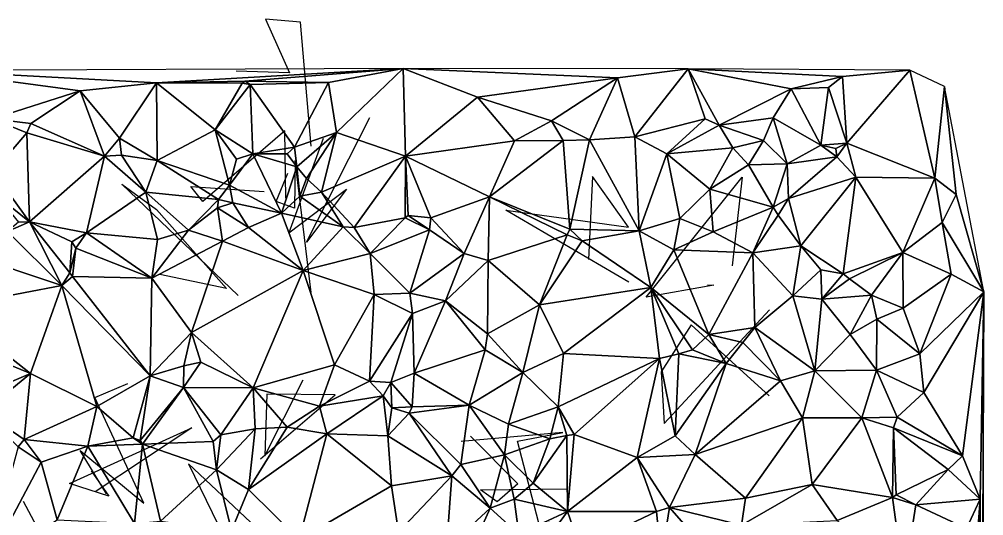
# Model space of a CAD drawing. Header units: metres. Extents: x -15.7 to 15.6, y -15.5 to 15.7.
# Drawn here: x 0.85 to 14.98, y 8.42 to 15.69 of the extents above; entities that cross this region are included whole.
import ezdxf

# ---------------------------------------------------------------- set-up
doc = ezdxf.new("R2010")
doc.units = ezdxf.units.M
doc.layers.add('CRACKS', color=1, linetype='Continuous')
doc.layers.add('STREET_MESH', color=7, linetype='Continuous')

msp = doc.modelspace()

# ---------------------------------------------------------------- linework, layer by layer
at = {"layer": 'CRACKS'}
for points in [[(5.127, 13.831, 0.1), (4.973, 15.647, 0.1), (4.458, 15.688, 0.1), (4.811, 14.903, 0.1), (4.028, 14.928, 0.1)], [(5.302, 13.943, 0.1), (4.8, 12.564, 0.1), (5.647, 13.202, 0.1), (5.057, 12.424, 0.1), (5.988, 14.249, 0.1)], [(4.754, 13.069, 0.1), (4.742, 14.054, 0.1), (3.541, 13.018, 0.1), (3.367, 13.238, 0.1), (4.439, 13.168, 0.1)], [(5.125, 11.688, 0.1), (4.894, 13.62, 0.1), (4.883, 12.925, 0.1), (4.614, 13.02, 0.1), (4.785, 13.436, 0.1)], [(9.779, 11.839, 0.1), (7.98, 12.892, 0.1), (9.776, 12.647, 0.1), (9.25, 13.386, 0.1), (9.19, 12.169, 0.1)], [(10.935, 11.798, 0.1), (11.025, 11.794, 0.1), (10.035, 11.621, 0.1), (11.439, 13.375, 0.1), (11.292, 12.08, 0.1)], [(4.057, 11.642, 0.1), (2.352, 13.274, 0.1), (2.862, 12.902, 0.1), (3.887, 11.747, 0.1), (2.912, 11.952, 0.1)], [(11.836, 10.175, 0.1), (10.692, 11.217, 0.1), (10.256, 10.529, 0.1), (10.297, 9.77, 0.1), (11.842, 11.434, 0.1)], [(2.131, 8.741, 0.1), (1.746, 9.373, 0.1), (2.678, 8.603, 0.1), (1.959, 10.15, 0.1), (2.444, 10.354, 0.1)], [(4.383, 9.252, 0.1), (5.478, 10.192, 0.1), (4.479, 10.201, 0.1), (4.447, 9.295, 0.1), (5.011, 10.41, 0.1)], [(1.906, 9.075, 0.1), (2.162, 8.705, 0.1), (1.589, 8.89, 0.1), (3.381, 9.708, 0.1), (1.965, 8.771, 0.1)], [(8.608, 8.329, 0.1), (8.551, 7.976, 0.1), (8.148, 9.513, 0.1), (8.814, 9.637, 0.1), (7.325, 9.509, 0.1)], [(7.46, 9.585, 0.1), (8.153, 8.887, 0.1), (7.85, 8.625, 0.1), (7.607, 8.798, 0.1), (8.867, 8.814, 0.1)], [(4.406, 8.169, 0.1), (3.331, 9.181, 0.1), (4.284, 7.223, 0.1), (4.557, 8.066, 0.1), (3.151, 7.985, 0.1)], [(0.909, 8.633, 0.1), (1.565, 7.407, 0.1), (2.05, 7.271, 0.1), (1.111, 7.82, 0.1), (2.028, 7.836, 0.1)]]:
    msp.add_polyline3d(points, dxfattribs=at)
at = {"layer": 'STREET_MESH'}
for points in [[(2.862, 14.759), (6.474, 14.965), (-0.479, 14.936)], [(1.742, 14.639), (2.862, 14.759), (-0.479, 14.936)], [(0.454, 14.229), (1.742, 14.639), (-0.479, 14.936)], [(2.862, 14.759), (4.162, 14.781), (6.474, 14.965)], [(4.162, 14.781), (5.381, 14.764), (6.474, 14.965)], [(6.474, 14.965), (5.381, 14.764), (5.5, 14.031)], [(6.51, 13.682), (6.474, 14.965), (5.5, 14.031)], [(9.614, 14.831), (10.647, 14.961), (6.474, 14.965)], [(7.566, 14.549), (9.614, 14.831), (6.474, 14.965)], [(6.51, 13.682), (7.566, 14.549), (6.474, 14.965)], [(9.614, 14.831), (9.868, 13.967), (10.647, 14.961)], [(9.868, 13.967), (10.896, 14.232), (10.647, 14.961)], [(12.909, 14.85), (13.898, 14.941), (10.647, 14.961)], [(12.909, 14.85), (10.647, 14.961), (12.156, 14.669)], [(10.647, 14.961), (11.102, 14.137), (12.156, 14.669)], [(10.896, 14.232), (11.102, 14.137), (10.647, 14.961)], [(12.707, 14.689), (12.909, 14.85), (12.156, 14.669)], [(12.975, 13.875), (12.909, 14.85), (12.707, 14.689)], [(12.909, 14.85), (12.975, 13.875), (13.898, 14.941)], [(12.975, 13.875), (14.26, 13.363), (13.898, 14.941)], [(13.898, 14.941), (14.26, 13.363), (14.404, 14.702)], [(1.742, 14.639), (2.321, 13.949), (2.862, 14.759)], [(2.321, 13.949), (2.873, 13.622), (2.862, 14.759)], [(4.118, 14.752), (4.162, 14.781), (2.862, 14.759)], [(3.721, 14.068), (4.118, 14.752), (2.862, 14.759)], [(2.873, 13.622), (3.721, 14.068), (2.862, 14.759)], [(3.721, 14.068), (4.233, 14.732), (4.118, 14.752)], [(3.721, 14.068), (4.274, 13.72), (4.233, 14.732)], [(4.233, 14.732), (4.162, 14.781), (4.118, 14.752)], [(4.162, 14.781), (4.233, 14.732), (5.381, 14.764)], [(4.233, 14.732), (4.884, 13.817), (5.381, 14.764)], [(4.274, 13.72), (4.884, 13.817), (4.233, 14.732)], [(5.381, 14.764), (4.884, 13.817), (5.5, 14.031)], [(7.566, 14.549), (8.647, 14.203), (9.614, 14.831)], [(8.647, 14.203), (9.204, 13.923), (9.614, 14.831)], [(9.614, 14.831), (9.204, 13.923), (9.868, 13.967)], [(14.26, 13.363), (14.574, 13.125), (14.404, 14.702)], [(14.404, 14.702), (14.574, 13.125), (14.978, 11.698)], [(1.742, 14.639), (0.454, 14.229), (1.02, 14.164)], [(1.742, 14.639), (1.02, 14.164), (2.102, 13.683)], [(2.321, 13.949), (1.742, 14.639), (2.102, 13.683)], [(11.102, 14.137), (11.894, 14.243), (12.156, 14.669)], [(11.894, 14.243), (12.591, 13.846), (12.156, 14.669)], [(12.591, 13.846), (12.707, 14.689), (12.156, 14.669)], [(12.591, 13.846), (12.975, 13.875), (12.707, 14.689)], [(8.106, 13.908), (7.566, 14.549), (6.51, 13.682)], [(8.647, 14.203), (7.566, 14.549), (8.106, 13.908)], [(0.454, 14.229), (0.468, 13.453), (0.962, 14.028)], [(0.454, 14.229), (0.962, 14.028), (1.02, 14.164)], [(1.02, 14.164), (0.962, 14.028), (2.102, 13.683)], [(8.817, 13.915), (8.647, 14.203), (8.106, 13.908)], [(8.647, 14.203), (8.817, 13.915), (9.204, 13.923)], [(10.338, 13.718), (10.896, 14.232), (9.868, 13.967)], [(11.102, 14.137), (10.896, 14.232), (10.338, 13.718)], [(11.102, 14.137), (10.338, 13.718), (11.304, 13.805)], [(11.102, 14.137), (11.754, 13.915), (11.894, 14.243)], [(11.754, 13.915), (11.102, 14.137), (11.304, 13.805)], [(11.754, 13.915), (12.101, 13.57), (11.894, 14.243)], [(11.894, 14.243), (12.101, 13.57), (12.591, 13.846)], [(0.468, 13.453), (1.002, 12.722), (0.962, 14.028)], [(0.962, 14.028), (1.002, 12.722), (2.102, 13.683)], [(2.873, 13.622), (3.933, 13.261), (3.721, 14.068)], [(3.721, 14.068), (4.032, 13.638), (4.274, 13.72)], [(3.933, 13.261), (4.032, 13.638), (3.721, 14.068)], [(4.884, 13.817), (4.916, 13.529), (5.5, 14.031)], [(4.916, 13.529), (5.057, 13.355), (5.5, 14.031)], [(5.057, 13.355), (5.28, 13.158), (5.5, 14.031)], [(5.28, 13.158), (6.51, 13.682), (5.5, 14.031)], [(2.35, 13.698), (2.321, 13.949), (2.102, 13.683)], [(2.35, 13.698), (2.873, 13.622), (2.321, 13.949)], [(7.741, 13.089), (8.106, 13.908), (6.51, 13.682)], [(8.817, 13.915), (7.741, 13.089), (8.914, 12.614)], [(7.741, 13.089), (8.817, 13.915), (8.106, 13.908)], [(9.204, 13.923), (8.817, 13.915), (8.914, 12.614)], [(9.933, 12.592), (9.204, 13.923), (8.914, 12.614)], [(9.204, 13.923), (9.933, 12.592), (9.868, 13.967)], [(9.933, 12.592), (10.338, 13.718), (9.868, 13.967)], [(11.533, 13.555), (11.754, 13.915), (11.304, 13.805)], [(12.101, 13.57), (11.754, 13.915), (11.533, 13.555)], [(12.101, 13.57), (12.826, 13.675), (12.591, 13.846)], [(12.811, 13.798), (12.975, 13.875), (12.591, 13.846)], [(12.826, 13.675), (12.811, 13.798), (12.591, 13.846)], [(12.811, 13.798), (12.826, 13.675), (12.975, 13.875)], [(12.975, 13.875), (12.826, 13.675), (13.105, 13.378)], [(14.26, 13.363), (12.975, 13.875), (13.105, 13.378)], [(3.933, 13.261), (4.693, 12.851), (4.274, 13.72)], [(4.032, 13.638), (3.933, 13.261), (4.274, 13.72)], [(4.778, 13.72), (4.884, 13.817), (4.274, 13.72)], [(4.916, 13.529), (4.778, 13.72), (4.274, 13.72)], [(4.693, 12.851), (4.916, 13.529), (4.274, 13.72)], [(4.778, 13.72), (4.916, 13.529), (4.884, 13.817)], [(9.933, 12.592), (10.525, 12.772), (10.338, 13.718)], [(11.304, 13.805), (10.338, 13.718), (10.969, 13.2)], [(10.338, 13.718), (10.525, 12.772), (10.969, 13.2)], [(11.533, 13.555), (11.304, 13.805), (10.969, 13.2)], [(1.002, 12.722), (1.839, 12.561), (2.102, 13.683)], [(1.839, 12.561), (2.704, 13.159), (2.102, 13.683)], [(2.704, 13.159), (2.35, 13.698), (2.102, 13.683)], [(2.873, 13.622), (2.35, 13.698), (2.704, 13.159)], [(3.768, 13.05), (2.873, 13.622), (2.704, 13.159)], [(3.768, 13.05), (3.933, 13.261), (2.873, 13.622)], [(5.28, 13.158), (5.756, 12.639), (6.51, 13.682)], [(5.756, 12.639), (6.505, 12.78), (6.51, 13.682)], [(6.505, 12.78), (6.546, 12.816), (6.51, 13.682)], [(6.51, 13.682), (6.546, 12.816), (6.878, 12.779)], [(7.741, 13.089), (6.51, 13.682), (6.878, 12.779)], [(12.101, 13.57), (11.533, 13.555), (11.895, 12.938)], [(12.117, 13.065), (12.101, 13.57), (11.895, 12.938)], [(12.101, 13.57), (12.117, 13.065), (12.826, 13.675)], [(12.826, 13.675), (12.117, 13.065), (13.105, 13.378)], [(0.513, 13.111), (1.002, 12.722), (0.468, 13.453)], [(4.916, 13.529), (4.693, 12.851), (4.961, 13.099)], [(5.057, 13.355), (4.916, 13.529), (4.961, 13.099)], [(11.895, 12.938), (11.533, 13.555), (10.969, 13.2)], [(5.28, 13.158), (5.057, 13.355), (4.961, 13.099)], [(12.117, 13.065), (12.3, 12.369), (13.105, 13.378)], [(12.3, 12.369), (12.918, 11.96), (13.105, 13.378)], [(12.918, 11.96), (13.792, 12.273), (13.105, 13.378)], [(13.792, 12.273), (14.26, 13.363), (13.105, 13.378)], [(13.792, 12.273), (14.368, 12.712), (14.26, 13.363)], [(14.26, 13.363), (14.368, 12.712), (14.574, 13.125)], [(1.839, 12.561), (2.875, 12.465), (2.704, 13.159)], [(2.875, 12.465), (3.33, 12.602), (2.704, 13.159)], [(3.33, 12.602), (3.768, 13.05), (2.704, 13.159)], [(3.979, 12.999), (3.933, 13.261), (3.768, 13.05)], [(3.933, 13.261), (3.979, 12.999), (4.693, 12.851)], [(5.595, 12.648), (5.28, 13.158), (4.961, 13.099)], [(5.756, 12.639), (5.28, 13.158), (5.595, 12.648)], [(10.525, 12.772), (11.014, 12.577), (10.969, 13.2)], [(11.014, 12.577), (11.895, 12.938), (10.969, 13.2)], [(0.513, 13.111), (0.841, 12.716), (1.002, 12.722)], [(3.33, 12.602), (3.756, 12.928), (3.768, 13.05)], [(3.756, 12.928), (3.979, 12.999), (3.768, 13.05)], [(3.979, 12.999), (3.756, 12.928), (4.208, 12.638)], [(4.693, 12.851), (3.979, 12.999), (4.208, 12.638)], [(4.693, 12.851), (5.595, 12.648), (4.961, 13.099)], [(7.369, 12.261), (7.741, 13.089), (6.878, 12.779)], [(7.72, 12.155), (7.741, 13.089), (7.369, 12.261)], [(8.877, 12.53), (7.741, 13.089), (7.72, 12.155)], [(7.741, 13.089), (8.877, 12.53), (8.914, 12.614)], [(11.97, 12.821), (12.117, 13.065), (11.895, 12.938)], [(12.117, 13.065), (11.97, 12.821), (12.3, 12.369)], [(14.574, 13.125), (14.368, 12.712), (14.978, 11.698)], [(3.756, 12.928), (3.33, 12.602), (3.831, 12.44)], [(4.208, 12.638), (3.756, 12.928), (3.831, 12.44)], [(11.895, 12.938), (11.014, 12.577), (11.595, 12.271)], [(11.97, 12.821), (11.895, 12.938), (11.595, 12.271)], [(1.476, 11.791), (1.002, 12.722), (0.678, 12.581)], [(1.002, 12.722), (0.841, 12.716), (0.678, 12.581)], [(1.593, 11.978), (1.002, 12.722), (1.476, 11.791)], [(1.002, 12.722), (1.593, 11.978), (1.62, 12.429)], [(1.839, 12.561), (1.002, 12.722), (1.62, 12.429)], [(4.693, 12.851), (4.208, 12.638), (5.01, 12.01)], [(5.595, 12.648), (4.693, 12.851), (5.01, 12.01)], [(5.756, 12.639), (5.99, 12.259), (6.505, 12.78)], [(5.99, 12.259), (6.861, 12.604), (6.505, 12.78)], [(6.861, 12.604), (6.546, 12.816), (6.505, 12.78)], [(6.546, 12.816), (6.861, 12.604), (6.878, 12.779)], [(6.861, 12.604), (7.369, 12.261), (6.878, 12.779)], [(10.525, 12.772), (9.933, 12.592), (10.438, 12.312)], [(11.014, 12.577), (10.525, 12.772), (10.438, 12.312)], [(11.97, 12.821), (11.595, 12.271), (12.3, 12.369)], [(0.1, 12.247), (1.476, 11.791), (0.678, 12.581)], [(3.831, 12.44), (3.33, 12.602), (2.794, 11.898)], [(3.33, 12.602), (2.875, 12.465), (2.794, 11.898)], [(5.01, 12.01), (4.208, 12.638), (3.831, 12.44)], [(5.99, 12.259), (5.595, 12.648), (5.01, 12.01)], [(5.99, 12.259), (5.756, 12.639), (5.595, 12.648)], [(5.99, 12.259), (6.572, 11.679), (6.861, 12.604)], [(6.861, 12.604), (6.572, 11.679), (7.369, 12.261)], [(8.877, 12.53), (9.097, 12.443), (8.914, 12.614)], [(9.097, 12.443), (9.933, 12.592), (8.914, 12.614)], [(9.933, 12.592), (9.097, 12.443), (10.102, 11.762)], [(10.438, 12.312), (9.933, 12.592), (10.102, 11.762)], [(11.014, 12.577), (10.438, 12.312), (11.595, 12.271)], [(14.5, 11.957), (14.368, 12.712), (13.792, 12.273)], [(14.368, 12.712), (14.5, 11.957), (14.978, 11.698)], [(1.682, 12.339), (1.839, 12.561), (1.62, 12.429)], [(1.839, 12.561), (1.682, 12.339), (2.794, 11.898)], [(2.875, 12.465), (1.839, 12.561), (2.794, 11.898)], [(3.376, 11.104), (3.831, 12.44), (2.794, 11.898)], [(5.01, 12.01), (3.831, 12.44), (3.376, 11.104)], [(8.877, 12.53), (7.72, 12.155), (8.471, 11.507)], [(9.097, 12.443), (8.877, 12.53), (8.471, 11.507)], [(9.097, 12.443), (8.471, 11.507), (10.102, 11.762)], [(1.593, 11.978), (1.682, 12.339), (1.62, 12.429)], [(1.631, 11.921), (1.682, 12.339), (1.593, 11.978)], [(1.682, 12.339), (1.631, 11.921), (2.794, 11.898)], [(10.953, 11.073), (10.438, 12.312), (10.102, 11.762)], [(11.595, 12.271), (10.438, 12.312), (10.953, 11.073)], [(12.3, 12.369), (11.595, 12.271), (12.181, 11.637)], [(12.592, 12.021), (12.3, 12.369), (12.181, 11.637)], [(12.3, 12.369), (12.592, 12.021), (12.918, 11.96)], [(0.1, 12.247), (-0.214, 11.47), (1.476, 11.791)], [(5.99, 12.259), (5.01, 12.01), (6.048, 11.658)], [(5.99, 12.259), (6.048, 11.658), (6.572, 11.679)], [(7.369, 12.261), (6.572, 11.679), (7.095, 11.567)], [(7.72, 12.155), (7.369, 12.261), (7.095, 11.567)], [(7.72, 12.155), (7.095, 11.567), (7.708, 11.082)], [(8.471, 11.507), (7.72, 12.155), (7.708, 11.082)], [(11.595, 12.271), (10.953, 11.073), (11.627, 11.177)], [(11.595, 12.271), (11.627, 11.177), (12.181, 11.637)], [(13.012, 11.89), (13.792, 12.273), (12.918, 11.96)], [(13.792, 12.273), (13.012, 11.89), (13.337, 11.648)], [(13.792, 12.273), (13.337, 11.648), (13.797, 11.461)], [(14.5, 11.957), (13.792, 12.273), (13.797, 11.461)], [(5.01, 12.01), (3.376, 11.104), (4.278, 10.293)], [(5.47, 10.628), (5.01, 12.01), (4.278, 10.293)], [(5.01, 12.01), (5.47, 10.628), (6.048, 11.658)], [(12.605, 11.592), (12.592, 12.021), (12.181, 11.637)], [(12.592, 12.021), (12.605, 11.592), (12.918, 11.96)], [(1.631, 11.921), (1.593, 11.978), (1.476, 11.791)], [(2.77, 10.47), (1.631, 11.921), (1.476, 11.791)], [(2.794, 11.898), (1.631, 11.921), (2.77, 10.47)], [(3.376, 11.104), (2.794, 11.898), (2.77, 10.47)], [(12.605, 11.592), (13.012, 11.89), (12.918, 11.96)], [(13.337, 11.648), (13.012, 11.89), (12.605, 11.592)], [(14.043, 10.79), (14.5, 11.957), (13.797, 11.461)], [(14.5, 11.957), (14.043, 10.79), (14.978, 11.698)], [(-0.214, 11.47), (1.014, 10.503), (1.476, 11.791)], [(1.014, 10.503), (1.99, 10.021), (1.476, 11.791)], [(1.99, 10.021), (2.77, 10.47), (1.476, 11.791)], [(8.471, 11.507), (8.822, 10.794), (10.102, 11.762)], [(8.822, 10.794), (10.229, 10.724), (10.102, 11.762)], [(10.715, 10.848), (10.953, 11.073), (10.102, 11.762)], [(10.513, 10.788), (10.715, 10.848), (10.102, 11.762)], [(10.229, 10.724), (10.513, 10.788), (10.102, 11.762)], [(5.47, 10.628), (5.983, 10.388), (6.048, 11.658)], [(6.048, 11.658), (5.983, 10.388), (6.613, 11.38)], [(6.048, 11.658), (6.613, 11.38), (6.572, 11.679)], [(6.572, 11.679), (6.613, 11.38), (7.095, 11.567)], [(11.627, 11.177), (12.504, 10.541), (12.181, 11.637)], [(12.504, 10.541), (12.605, 11.592), (12.181, 11.637)], [(13.023, 11.072), (12.605, 11.592), (12.504, 10.541)], [(13.337, 11.648), (12.605, 11.592), (13.023, 11.072)], [(13.413, 11.298), (13.337, 11.648), (13.023, 11.072)], [(13.337, 11.648), (13.413, 11.298), (13.797, 11.461)], [(14.043, 10.79), (14.099, 10.224), (14.978, 11.698)], [(14.099, 10.224), (14.67, 9.295), (14.978, 11.698)], [(14.67, 9.295), (14.926, 8.662), (14.978, 11.698)], [(14.926, 8.662), (14.948, 3.423), (14.978, 11.698)], [(14.948, 3.423), (14.954, -3.679), (14.978, 11.698)], [(1.014, 10.503), (-0.214, 11.47), (-0.404, 11.089)], [(6.613, 11.38), (6.636, 10.507), (7.095, 11.567)], [(6.636, 10.507), (7.676, 10.849), (7.095, 11.567)], [(7.095, 11.567), (7.676, 10.849), (7.708, 11.082)], [(8.228, 10.518), (8.471, 11.507), (7.708, 11.082)], [(8.228, 10.518), (8.822, 10.794), (8.471, 11.507)], [(13.413, 11.298), (14.043, 10.79), (13.797, 11.461)], [(6.613, 11.38), (5.983, 10.388), (6.296, 10.372)], [(6.636, 10.507), (6.613, 11.38), (6.296, 10.372)], [(10.953, 11.073), (11.448, 10.954), (11.627, 11.177)], [(11.448, 10.954), (12.001, 10.395), (11.627, 11.177)], [(11.627, 11.177), (12.001, 10.395), (12.504, 10.541)], [(13.409, 10.551), (13.413, 11.298), (13.023, 11.072)], [(13.409, 10.551), (14.043, 10.79), (13.413, 11.298)], [(-0.029, 10.058), (1.014, 10.503), (-0.404, 11.089)], [(3.263, 10.613), (3.376, 11.104), (2.77, 10.47)], [(3.263, 10.613), (3.509, 10.668), (3.376, 11.104)], [(3.376, 11.104), (3.509, 10.668), (4.278, 10.293)], [(7.676, 10.849), (8.228, 10.518), (7.708, 11.082)], [(11.207, 10.647), (10.953, 11.073), (10.715, 10.848)], [(11.207, 10.647), (11.448, 10.954), (10.953, 11.073)], [(13.409, 10.551), (13.023, 11.072), (12.504, 10.541)], [(11.448, 10.954), (11.207, 10.647), (12.001, 10.395)], [(7.444, 10.041), (7.676, 10.849), (6.636, 10.507)], [(7.676, 10.849), (7.444, 10.041), (8.228, 10.518)], [(8.228, 10.518), (8.747, 10.015), (8.822, 10.794)], [(8.747, 10.015), (10.229, 10.724), (8.822, 10.794)], [(10.513, 10.788), (10.229, 10.724), (10.46, 9.592)], [(11.207, 10.647), (10.513, 10.788), (10.46, 9.592)], [(10.513, 10.788), (11.207, 10.647), (10.715, 10.848)], [(14.043, 10.79), (13.409, 10.551), (14.099, 10.224)], [(3.259, 10.299), (3.263, 10.613), (2.77, 10.47)], [(3.509, 10.668), (3.259, 10.299), (4.278, 10.293)], [(3.509, 10.668), (3.263, 10.613), (3.259, 10.299)], [(5.248, 10.026), (5.47, 10.628), (4.278, 10.293)], [(5.983, 10.388), (5.47, 10.628), (5.248, 10.026)], [(8.981, 9.607), (10.229, 10.724), (8.747, 10.015)], [(10.229, 10.724), (8.981, 9.607), (9.902, 9.272)], [(10.229, 10.724), (9.902, 9.272), (10.46, 9.592)], [(10.75, 9.318), (11.207, 10.647), (10.46, 9.592)], [(11.207, 10.647), (10.75, 9.318), (12.001, 10.395)], [(0.33, 9.942), (1.014, 10.503), (-0.029, 10.058)], [(1.014, 10.503), (0.33, 9.942), (0.924, 9.534)], [(1.99, 10.021), (1.014, 10.503), (0.924, 9.534)], [(2.521, 9.561), (2.77, 10.47), (1.99, 10.021)], [(2.77, 10.47), (2.521, 9.561), (2.621, 9.521)], [(3.259, 10.299), (2.77, 10.47), (2.621, 9.521)], [(6.607, 10.016), (6.636, 10.507), (6.296, 10.372)], [(6.607, 10.016), (7.444, 10.041), (6.636, 10.507)], [(7.444, 10.041), (8.019, 9.762), (8.228, 10.518)], [(8.228, 10.518), (8.019, 9.762), (8.747, 10.015)], [(12.001, 10.395), (12.324, 9.853), (12.504, 10.541)], [(12.324, 9.853), (13.195, 9.854), (12.504, 10.541)], [(13.195, 9.854), (13.409, 10.551), (12.504, 10.541)], [(13.713, 9.863), (13.409, 10.551), (13.195, 9.854)], [(13.409, 10.551), (13.713, 9.863), (14.099, 10.224)], [(6.184, 10.175), (5.983, 10.388), (5.248, 10.026)], [(5.983, 10.388), (6.184, 10.175), (6.296, 10.372)], [(6.184, 10.175), (6.307, 10.001), (6.296, 10.372)], [(6.307, 10.001), (6.607, 10.016), (6.296, 10.372)], [(10.75, 9.318), (12.324, 9.853), (12.001, 10.395)], [(2.656, 9.468), (3.259, 10.299), (2.621, 9.521)], [(3.69, 9.509), (3.259, 10.299), (2.656, 9.468)], [(3.259, 10.299), (3.804, 9.606), (4.278, 10.293)], [(3.69, 9.509), (3.804, 9.606), (3.259, 10.299)], [(3.804, 9.606), (4.307, 9.694), (4.278, 10.293)], [(4.776, 9.715), (5.248, 10.026), (4.278, 10.293)], [(4.307, 9.694), (4.776, 9.715), (4.278, 10.293)], [(6.184, 10.175), (5.248, 10.026), (5.355, 9.62)], [(6.251, 9.592), (6.184, 10.175), (5.355, 9.62)], [(6.307, 10.001), (6.184, 10.175), (6.251, 9.592)], [(13.713, 9.863), (14.67, 9.295), (14.099, 10.224)], [(7.444, 10.041), (6.607, 10.016), (6.563, 9.924)], [(7.321, 9.168), (7.444, 10.041), (6.563, 9.924)], [(7.444, 10.041), (7.321, 9.168), (7.959, 9.31)], [(8.019, 9.762), (7.444, 10.041), (7.959, 9.31)], [(0.33, 9.942), (0.834, 9.43), (0.924, 9.534)], [(1.854, 9.439), (1.99, 10.021), (0.924, 9.534)], [(1.854, 9.439), (2.521, 9.561), (1.99, 10.021)], [(5.355, 9.62), (5.248, 10.026), (4.776, 9.715)], [(6.307, 10.001), (6.251, 9.592), (6.563, 9.924)], [(6.563, 9.924), (6.251, 9.592), (7.186, 9.005)], [(6.607, 10.016), (6.307, 10.001), (6.563, 9.924)], [(7.321, 9.168), (6.563, 9.924), (7.186, 9.005)], [(8.747, 10.015), (8.019, 9.762), (8.622, 9.546)], [(8.87, 9.596), (8.747, 10.015), (8.622, 9.546)], [(8.87, 9.596), (8.981, 9.607), (8.747, 10.015)], [(8.019, 9.762), (7.959, 9.31), (8.622, 9.546)], [(11.488, 8.677), (12.324, 9.853), (10.75, 9.318)], [(12.466, 8.876), (12.324, 9.853), (11.488, 8.677)], [(12.324, 9.853), (12.466, 8.876), (13.195, 9.854)], [(12.466, 8.876), (13.643, 8.688), (13.195, 9.854)], [(13.657, 9.705), (13.713, 9.863), (13.195, 9.854)], [(13.643, 8.688), (13.657, 9.705), (13.195, 9.854)], [(13.657, 9.705), (14.67, 9.295), (13.713, 9.863)], [(3.804, 9.606), (3.69, 9.509), (3.74, 9.09)], [(4.307, 9.694), (3.74, 9.09), (4.21, 8.803)], [(4.307, 9.694), (3.804, 9.606), (3.74, 9.09)], [(5.355, 9.62), (4.776, 9.715), (4.21, 8.803)], [(4.776, 9.715), (4.307, 9.694), (4.21, 8.803)], [(4.952, 8.071), (5.355, 9.62), (4.21, 8.803)], [(6.304, 8.858), (5.355, 9.62), (4.952, 8.071)], [(6.251, 9.592), (5.355, 9.62), (6.304, 8.858)], [(8.981, 9.607), (8.87, 9.596), (8.882, 8.48)], [(8.981, 9.607), (8.882, 8.48), (9.902, 9.272)], [(13.695, 8.725), (13.657, 9.705), (13.643, 8.688)], [(14.67, 9.295), (13.657, 9.705), (14.46, 9.099)], [(13.657, 9.705), (13.695, 8.725), (14.46, 9.099)], [(0.834, 9.43), (1.171, 9.204), (0.924, 9.534)], [(1.171, 9.204), (1.854, 9.439), (0.924, 9.534)], [(2.656, 9.468), (2.521, 9.561), (1.854, 9.439)], [(2.656, 9.468), (1.854, 9.439), (2.54, 8.307)], [(2.521, 9.561), (2.656, 9.468), (2.621, 9.521)], [(2.92, 8.339), (2.656, 9.468), (2.54, 8.307)], [(3.69, 9.509), (2.656, 9.468), (3.74, 9.09)], [(3.74, 9.09), (2.656, 9.468), (2.92, 8.339)], [(6.251, 9.592), (6.304, 8.858), (7.186, 9.005)], [(7.959, 9.31), (8.377, 8.895), (8.622, 9.546)], [(8.377, 8.895), (8.87, 9.596), (8.622, 9.546)], [(8.882, 8.48), (8.87, 9.596), (8.377, 8.895)], [(9.902, 9.272), (10.75, 9.318), (10.46, 9.592)], [(0.834, 9.43), (0.358, 7.67), (1.171, 9.204)], [(1.408, 8.361), (1.854, 9.439), (1.171, 9.204)], [(1.854, 9.439), (1.408, 8.361), (2.54, 8.307)], [(0.358, 7.67), (1.408, 8.361), (1.171, 9.204)], [(7.959, 9.31), (7.321, 9.168), (7.748, 8.529)], [(7.959, 9.31), (7.748, 8.529), (8.1, 8.665)], [(8.377, 8.895), (7.959, 9.31), (8.1, 8.665)], [(8.882, 8.48), (10.188, 8.481), (9.902, 9.272)], [(10.75, 9.318), (9.902, 9.272), (10.377, 8.543)], [(9.902, 9.272), (10.188, 8.481), (10.377, 8.543)], [(11.488, 8.677), (10.75, 9.318), (10.377, 8.543)], [(14.67, 9.295), (14.46, 9.099), (14.926, 8.662)], [(3.96, 8.203), (3.74, 9.09), (2.92, 8.339)], [(3.74, 9.09), (3.96, 8.203), (4.21, 8.803)], [(7.748, 8.529), (7.321, 9.168), (7.186, 9.005)], [(13.695, 8.725), (13.985, 8.579), (14.46, 9.099)], [(14.46, 9.099), (13.985, 8.579), (14.926, 8.662)], [(7.186, 9.005), (6.304, 8.858), (6.408, 8.179)], [(7.186, 9.005), (6.408, 8.179), (7.111, 7.941)], [(7.748, 8.529), (7.186, 9.005), (7.111, 7.941)], [(3.96, 8.203), (4.952, 8.071), (4.21, 8.803)], [(6.304, 8.858), (4.952, 8.071), (6.408, 8.179)], [(8.882, 8.48), (8.377, 8.895), (8.1, 8.665)], [(12.466, 8.876), (11.488, 8.677), (11.431, 8.283)], [(12.832, 8.35), (12.466, 8.876), (11.431, 8.283)], [(12.466, 8.876), (12.832, 8.35), (13.643, 8.688)], [(7.748, 8.529), (8.171, 8.151), (8.1, 8.665)], [(8.171, 8.151), (8.882, 8.48), (8.1, 8.665)], [(11.431, 8.283), (11.488, 8.677), (10.377, 8.543)], [(13.643, 8.688), (12.832, 8.35), (13.809, 7.469)], [(13.985, 8.579), (13.695, 8.725), (13.643, 8.688)], [(13.985, 8.579), (13.643, 8.688), (13.809, 7.469)], [(13.985, 8.579), (14.724, 8.231), (14.926, 8.662)], [(14.926, 8.662), (14.724, 8.231), (14.842, 7.538)], [(14.948, 3.423), (14.926, 8.662), (14.842, 7.538)], [(7.381, 7.715), (7.748, 8.529), (7.111, 7.941)], [(7.748, 8.529), (7.381, 7.715), (8.171, 8.151)], [(8.528, 8.006), (8.882, 8.48), (8.171, 8.151)], [(8.882, 8.48), (8.528, 8.006), (9.066, 7.95)], [(10.188, 8.481), (8.882, 8.48), (9.066, 7.95)], [(10.254, 7.774), (10.188, 8.481), (9.066, 7.95)], [(10.188, 8.481), (10.254, 7.774), (10.377, 8.543)], [(10.254, 7.774), (11.188, 7.619), (10.377, 8.543)], [(11.188, 7.619), (11.431, 8.283), (10.377, 8.543)], [(13.985, 8.579), (13.809, 7.469), (14.724, 8.231)]]:
    msp.add_3dface(points, dxfattribs=at)

doc.saveas('drawing.dxf')
